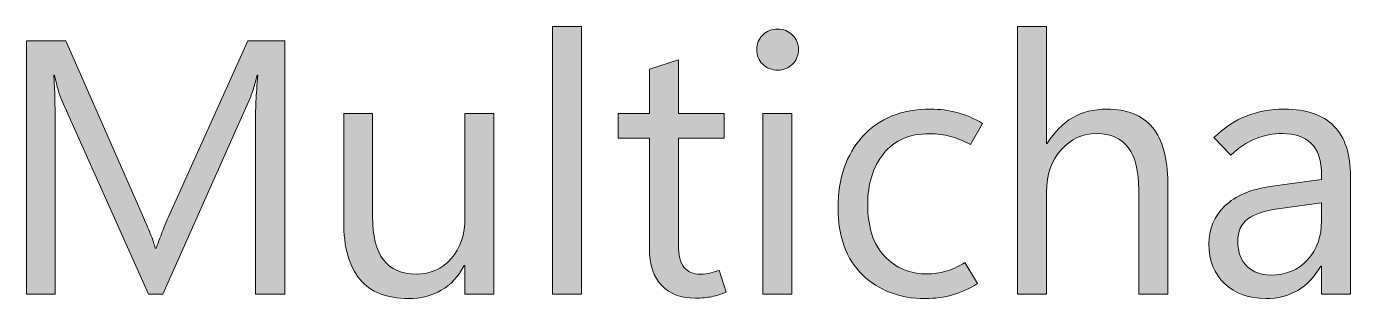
# Model space of a CAD drawing. Header units: millimetres. Extents: x 12 to 165, y -99 to -5.
# Drawn here: x 11.53 to 59.09, y -60.3 to -50.53 of the extents above; entities that cross this region are included whole.
import ezdxf

# ---------------------------------------------------------------- set-up
doc = ezdxf.new("R2010")
doc.units = ezdxf.units.MM
doc.header["$MEASUREMENT"] = 0
doc.layers.add('Layer 1', color=7, linetype='Continuous', lineweight=0)

# ---------------------------------------------------------------- blocks, each defined once
blk = doc.blocks.new('Block_1')
at = {"layer": 'Layer 1', "true_color": 0x231f20, "transparency": 33554687}
h = blk.add_hatch(color=250, dxfattribs=at)
h.dxf.hatch_style = 2
edge = h.paths.add_edge_path()
edge.add_spline(control_points=[(30.42, -60.15), (30.42, -60.15), (30.42, -50.526), (30.42, -50.526), (30.42, -50.526), (31.461, -50.526), (31.461, -50.526), (31.461, -50.526), (31.461, -60.15), (31.461, -60.15), (31.461, -60.15), (30.42, -60.15), (30.42, -60.15)], knot_values=[0, 0, 0, 0, 1, 1, 1, 2, 2, 2, 3, 3, 3, 4, 4, 4, 4], degree=3, periodic=0)
h = blk.add_hatch(color=250, dxfattribs=at)
h.dxf.hatch_style = 2
edge = h.paths.add_edge_path()
edge.add_spline(control_points=[(39.015, -60.15), (39.015, -60.15), (37.973, -60.15), (37.973, -60.15), (37.973, -60.15), (37.973, -53.65), (37.973, -53.65), (37.973, -53.65), (39.015, -53.65), (39.015, -53.65), (39.015, -53.65), (39.015, -60.15), (39.015, -60.15)], knot_values=[0, 0, 0, 0, 1, 1, 1, 2, 2, 2, 3, 3, 3, 4, 4, 4, 4], degree=3, periodic=0)
edge = h.paths.add_edge_path()
edge.add_spline(control_points=[(38.507, -52.094), (38.295, -52.094), (38.117, -52.024), (37.973, -51.882), (37.83, -51.74), (37.758, -51.566), (37.758, -51.358), (37.758, -51.151), (37.83, -50.976), (37.973, -50.834), (38.117, -50.693), (38.295, -50.622), (38.507, -50.622), (38.718, -50.622), (38.896, -50.693), (39.04, -50.834), (39.184, -50.976), (39.256, -51.151), (39.256, -51.358), (39.256, -51.566), (39.184, -51.74), (39.04, -51.882), (38.896, -52.024), (38.718, -52.094), (38.507, -52.094)], knot_values=[0, 0, 0, 0, 1, 1, 1, 2, 2, 2, 3, 3, 3, 4, 4, 4, 5, 5, 5, 6, 6, 6, 7, 7, 7, 8, 8, 8, 8], degree=3, periodic=0)
h = blk.add_hatch(color=250, dxfattribs=at)
h.dxf.hatch_style = 2
edge = h.paths.add_edge_path()
edge.add_spline(control_points=[(52.522, -60.15), (52.522, -60.15), (51.481, -60.15), (51.481, -60.15), (51.481, -60.15), (51.481, -56.404), (51.481, -56.404), (51.481, -55.728), (51.355, -55.22), (51.104, -54.881), (50.852, -54.543), (50.474, -54.373), (49.97, -54.373), (49.463, -54.373), (49.035, -54.569), (48.688, -54.96), (48.341, -55.352), (48.168, -55.854), (48.168, -56.468), (48.168, -56.468), (48.168, -60.15), (48.168, -60.15), (48.168, -60.15), (47.127, -60.15), (47.127, -60.15), (47.127, -60.15), (47.127, -50.526), (47.127, -50.526), (47.127, -50.526), (48.168, -50.526), (48.168, -50.526), (48.168, -50.526), (48.168, -54.729), (48.168, -54.729), (48.168, -54.729), (48.193, -54.729), (48.193, -54.729), (48.443, -54.318), (48.745, -54.01), (49.101, -53.805), (49.456, -53.6), (49.865, -53.497), (50.326, -53.497), (51.058, -53.497), (51.607, -53.717), (51.973, -54.158), (52.339, -54.598), (52.522, -55.26), (52.522, -56.144), (52.522, -56.144), (52.522, -60.15), (52.522, -60.15)], knot_values=[0, 0, 0, 0, 1, 1, 1, 2, 2, 2, 3, 3, 3, 4, 4, 4, 5, 5, 5, 6, 6, 6, 7, 7, 7, 8, 8, 8, 9, 9, 9, 10, 10, 10, 11, 11, 11, 12, 12, 12, 13, 13, 13, 14, 14, 14, 15, 15, 15, 16, 16, 16, 17, 17, 17, 17], degree=3, periodic=0)
h = blk.add_hatch(color=250, dxfattribs=at)
h.dxf.hatch_style = 2
edge = h.paths.add_edge_path()
edge.add_spline(control_points=[(20.809, -60.15), (20.809, -60.15), (19.749, -60.15), (19.749, -60.15), (19.749, -60.15), (19.749, -54.043), (19.749, -54.043), (19.749, -53.802), (19.757, -53.533), (19.771, -53.237), (19.786, -52.941), (19.808, -52.619), (19.838, -52.272), (19.838, -52.272), (19.813, -52.272), (19.813, -52.272), (19.762, -52.475), (19.714, -52.651), (19.67, -52.799), (19.626, -52.947), (19.582, -53.065), (19.54, -53.154), (19.54, -53.154), (16.429, -60.15), (16.429, -60.15), (16.429, -60.15), (15.909, -60.15), (15.909, -60.15), (15.909, -60.15), (12.805, -53.205), (12.805, -53.205), (12.763, -53.104), (12.718, -52.975), (12.672, -52.818), (12.625, -52.662), (12.578, -52.479), (12.532, -52.272), (12.532, -52.272), (12.507, -52.272), (12.507, -52.272), (12.523, -52.454), (12.536, -52.693), (12.545, -52.989), (12.553, -53.286), (12.557, -53.641), (12.557, -54.056), (12.557, -54.056), (12.557, -60.15), (12.557, -60.15), (12.557, -60.15), (11.529, -60.15), (11.529, -60.15), (11.529, -60.15), (11.529, -51.047), (11.529, -51.047), (11.529, -51.047), (12.938, -51.047), (12.938, -51.047), (12.938, -51.047), (15.731, -57.395), (15.731, -57.395), (15.841, -57.636), (15.931, -57.848), (16.001, -58.03), (16.071, -58.211), (16.12, -58.364), (16.15, -58.487), (16.15, -58.487), (16.188, -58.487), (16.188, -58.487), (16.281, -58.237), (16.364, -58.019), (16.436, -57.833), (16.508, -57.646), (16.571, -57.492), (16.626, -57.369), (16.626, -57.369), (19.476, -51.047), (19.476, -51.047), (19.476, -51.047), (20.809, -51.047), (20.809, -51.047), (20.809, -51.047), (20.809, -60.15), (20.809, -60.15)], knot_values=[0, 0, 0, 0, 1, 1, 1, 2, 2, 2, 3, 3, 3, 4, 4, 4, 5, 5, 5, 6, 6, 6, 7, 7, 7, 8, 8, 8, 9, 9, 9, 10, 10, 10, 11, 11, 11, 12, 12, 12, 13, 13, 13, 14, 14, 14, 15, 15, 15, 16, 16, 16, 17, 17, 17, 18, 18, 18, 19, 19, 19, 20, 20, 20, 21, 21, 21, 22, 22, 22, 23, 23, 23, 24, 24, 24, 25, 25, 25, 26, 26, 26, 27, 27, 27, 28, 28, 28, 28], degree=3, periodic=0)
h = blk.add_hatch(color=250, dxfattribs=at)
h.dxf.hatch_style = 2
edge = h.paths.add_edge_path()
edge.add_spline(control_points=[(36.666, -60.074), (36.488, -60.146), (36.314, -60.199), (36.142, -60.235), (35.971, -60.271), (35.777, -60.289), (35.561, -60.289), (35.045, -60.289), (34.64, -60.138), (34.346, -59.835), (34.052, -59.533), (33.905, -59.085), (33.905, -58.493), (33.905, -58.493), (33.905, -54.538), (33.905, -54.538), (33.905, -54.538), (32.787, -54.538), (32.787, -54.538), (32.787, -54.538), (32.787, -53.65), (32.787, -53.65), (32.787, -53.65), (33.905, -53.65), (33.905, -53.65), (33.905, -53.65), (33.905, -52.063), (33.905, -52.063), (33.905, -52.063), (34.946, -51.726), (34.946, -51.726), (34.946, -51.726), (34.946, -53.65), (34.946, -53.65), (34.946, -53.65), (36.583, -53.65), (36.583, -53.65), (36.583, -53.65), (36.583, -54.538), (36.583, -54.538), (36.583, -54.538), (34.946, -54.538), (34.946, -54.538), (34.946, -54.538), (34.946, -58.372), (34.946, -58.372), (34.946, -58.745), (35.012, -59.013), (35.145, -59.178), (35.279, -59.343), (35.479, -59.426), (35.745, -59.426), (35.872, -59.426), (35.995, -59.411), (36.114, -59.382), (36.232, -59.352), (36.331, -59.318), (36.412, -59.28), (36.412, -59.28), (36.666, -60.074), (36.666, -60.074)], knot_values=[0, 0, 0, 0, 1, 1, 1, 2, 2, 2, 3, 3, 3, 4, 4, 4, 5, 5, 5, 6, 6, 6, 7, 7, 7, 8, 8, 8, 9, 9, 9, 10, 10, 10, 11, 11, 11, 12, 12, 12, 13, 13, 13, 14, 14, 14, 15, 15, 15, 16, 16, 16, 17, 17, 17, 18, 18, 18, 19, 19, 19, 20, 20, 20, 20], degree=3, periodic=0)
h = blk.add_hatch(color=250, dxfattribs=at)
h.dxf.hatch_style = 2
edge = h.paths.add_edge_path()
edge.add_spline(control_points=[(28.319, -60.15), (28.319, -60.15), (27.278, -60.15), (27.278, -60.15), (27.278, -60.15), (27.278, -59.121), (27.278, -59.121), (27.278, -59.121), (27.252, -59.121), (27.252, -59.121), (27.036, -59.515), (26.761, -59.81), (26.427, -60.007), (26.093, -60.204), (25.699, -60.302), (25.246, -60.302), (24.472, -60.302), (23.891, -60.071), (23.504, -59.61), (23.117, -59.149), (22.923, -58.457), (22.923, -57.534), (22.923, -57.534), (22.923, -53.65), (22.923, -53.65), (22.923, -53.65), (23.958, -53.65), (23.958, -53.65), (23.958, -53.65), (23.958, -57.369), (23.958, -57.369), (23.958, -58.055), (24.089, -58.569), (24.351, -58.912), (24.614, -59.255), (25.007, -59.426), (25.532, -59.426), (26.04, -59.426), (26.458, -59.239), (26.786, -58.864), (27.113, -58.49), (27.278, -58), (27.278, -57.395), (27.278, -57.395), (27.278, -53.65), (27.278, -53.65), (27.278, -53.65), (28.319, -53.65), (28.319, -53.65), (28.319, -53.65), (28.319, -60.15), (28.319, -60.15)], knot_values=[0, 0, 0, 0, 1, 1, 1, 2, 2, 2, 3, 3, 3, 4, 4, 4, 5, 5, 5, 6, 6, 6, 7, 7, 7, 8, 8, 8, 9, 9, 9, 10, 10, 10, 11, 11, 11, 12, 12, 12, 13, 13, 13, 14, 14, 14, 15, 15, 15, 16, 16, 16, 17, 17, 17, 17], degree=3, periodic=0)
h = blk.add_hatch(color=250, dxfattribs=at)
h.dxf.hatch_style = 2
edge = h.paths.add_edge_path()
edge.add_spline(control_points=[(45.692, -59.762), (45.392, -59.949), (45.091, -60.085), (44.791, -60.172), (44.49, -60.259), (44.163, -60.302), (43.807, -60.302), (42.893, -60.302), (42.143, -60.018), (41.557, -59.451), (40.971, -58.884), (40.678, -58.08), (40.678, -57.039), (40.678, -55.981), (40.973, -55.127), (41.563, -54.475), (42.153, -53.823), (42.965, -53.497), (43.997, -53.497), (44.332, -53.497), (44.65, -53.537), (44.953, -53.618), (45.255, -53.698), (45.561, -53.83), (45.87, -54.012), (45.87, -54.012), (45.432, -54.773), (45.432, -54.773), (45.191, -54.638), (44.954, -54.538), (44.721, -54.475), (44.488, -54.411), (44.234, -54.379), (43.959, -54.379), (43.244, -54.379), (42.696, -54.619), (42.315, -55.097), (41.934, -55.575), (41.744, -56.182), (41.744, -56.919), (41.744, -57.731), (41.944, -58.351), (42.344, -58.778), (42.744, -59.206), (43.261, -59.42), (43.896, -59.42), (44.103, -59.42), (44.32, -59.387), (44.546, -59.321), (44.773, -59.256), (45, -59.153), (45.229, -59.013), (45.229, -59.013), (45.692, -59.762), (45.692, -59.762)], knot_values=[0, 0, 0, 0, 1, 1, 1, 2, 2, 2, 3, 3, 3, 4, 4, 4, 5, 5, 5, 6, 6, 6, 7, 7, 7, 8, 8, 8, 9, 9, 9, 10, 10, 10, 11, 11, 11, 12, 12, 12, 13, 13, 13, 14, 14, 14, 15, 15, 15, 16, 16, 16, 17, 17, 17, 18, 18, 18, 18], degree=3, periodic=0)
h = blk.add_hatch(color=250, dxfattribs=at)
h.dxf.hatch_style = 2
edge = h.paths.add_edge_path()
edge.add_spline(control_points=[(58.045, -57.509), (58.045, -57.509), (58.045, -56.862), (58.045, -56.862), (58.045, -56.862), (56.477, -57.077), (56.477, -57.077), (55.999, -57.145), (55.639, -57.266), (55.398, -57.439), (55.156, -57.613), (55.036, -57.886), (55.036, -58.258), (55.036, -58.648), (55.149, -58.945), (55.376, -59.15), (55.602, -59.355), (55.878, -59.458), (56.204, -59.458), (56.767, -59.458), (57.214, -59.274), (57.546, -58.906), (57.879, -58.537), (58.045, -58.072), (58.045, -57.509)], knot_values=[0, 0, 0, 0, 1, 1, 1, 2, 2, 2, 3, 3, 3, 4, 4, 4, 5, 5, 5, 6, 6, 6, 7, 7, 7, 8, 8, 8, 8], degree=3, periodic=0)
edge = h.paths.add_edge_path()
edge.add_spline(control_points=[(59.086, -60.15), (59.086, -60.15), (58.045, -60.15), (58.045, -60.15), (58.045, -60.15), (58.045, -59.134), (58.045, -59.134), (58.045, -59.134), (58.019, -59.134), (58.019, -59.134), (57.795, -59.523), (57.519, -59.815), (57.191, -60.01), (56.863, -60.204), (56.481, -60.302), (56.045, -60.302), (55.436, -60.302), (54.943, -60.124), (54.566, -59.769), (54.189, -59.413), (54.001, -58.941), (54.001, -58.353), (54.001, -57.799), (54.192, -57.34), (54.573, -56.976), (54.953, -56.612), (55.493, -56.379), (56.191, -56.278), (56.191, -56.278), (58.045, -56.03), (58.045, -56.03), (58.045, -56.03), (58.045, -55.884), (58.045, -55.884), (58.045, -55.338), (57.918, -54.95), (57.664, -54.719), (57.41, -54.489), (57.071, -54.373), (56.648, -54.373), (56.31, -54.373), (55.984, -54.437), (55.671, -54.564), (55.358, -54.691), (55.063, -54.885), (54.788, -55.148), (54.788, -55.148), (54.179, -54.519), (54.179, -54.519), (54.543, -54.168), (54.93, -53.91), (55.341, -53.745), (55.751, -53.58), (56.208, -53.497), (56.712, -53.497), (57.499, -53.497), (58.091, -53.699), (58.489, -54.104), (58.887, -54.508), (59.086, -55.114), (59.086, -55.922), (59.086, -55.922), (59.086, -60.15), (59.086, -60.15)], knot_values=[0, 0, 0, 0, 1, 1, 1, 2, 2, 2, 3, 3, 3, 4, 4, 4, 5, 5, 5, 6, 6, 6, 7, 7, 7, 8, 8, 8, 9, 9, 9, 10, 10, 10, 11, 11, 11, 12, 12, 12, 13, 13, 13, 14, 14, 14, 15, 15, 15, 16, 16, 16, 17, 17, 17, 18, 18, 18, 19, 19, 19, 20, 20, 20, 21, 21, 21, 21], degree=3, periodic=0)
at = {"layer": 'Layer 1'}
for points, knots in [([(30.42, -60.15), (30.42, -60.15), (30.42, -50.526), (30.42, -50.526), (30.42, -50.526), (31.461, -50.526), (31.461, -50.526), (31.461, -50.526), (31.461, -60.15), (31.461, -60.15), (31.461, -60.15), (30.42, -60.15), (30.42, -60.15)], [0, 0, 0, 0, 1, 1, 1, 2, 2, 2, 3, 3, 3, 4, 4, 4, 4]), ([(38.507, -52.094), (38.295, -52.094), (38.117, -52.024), (37.973, -51.882), (37.83, -51.74), (37.758, -51.566), (37.758, -51.358), (37.758, -51.151), (37.83, -50.976), (37.973, -50.834), (38.117, -50.693), (38.295, -50.622), (38.507, -50.622), (38.718, -50.622), (38.896, -50.693), (39.04, -50.834), (39.184, -50.976), (39.256, -51.151), (39.256, -51.358), (39.256, -51.566), (39.184, -51.74), (39.04, -51.882), (38.896, -52.024), (38.718, -52.094), (38.507, -52.094)], [0, 0, 0, 0, 1, 1, 1, 2, 2, 2, 3, 3, 3, 4, 4, 4, 5, 5, 5, 6, 6, 6, 7, 7, 7, 8, 8, 8, 8]), ([(52.522, -60.15), (52.522, -60.15), (51.481, -60.15), (51.481, -60.15), (51.481, -60.15), (51.481, -56.404), (51.481, -56.404), (51.481, -55.728), (51.355, -55.22), (51.104, -54.881), (50.852, -54.543), (50.474, -54.373), (49.97, -54.373), (49.463, -54.373), (49.035, -54.569), (48.688, -54.96), (48.341, -55.352), (48.168, -55.854), (48.168, -56.468), (48.168, -56.468), (48.168, -60.15), (48.168, -60.15), (48.168, -60.15), (47.127, -60.15), (47.127, -60.15), (47.127, -60.15), (47.127, -50.526), (47.127, -50.526), (47.127, -50.526), (48.168, -50.526), (48.168, -50.526), (48.168, -50.526), (48.168, -54.729), (48.168, -54.729), (48.168, -54.729), (48.193, -54.729), (48.193, -54.729), (48.443, -54.318), (48.745, -54.01), (49.101, -53.805), (49.456, -53.6), (49.865, -53.497), (50.326, -53.497), (51.058, -53.497), (51.607, -53.717), (51.973, -54.158), (52.339, -54.598), (52.522, -55.26), (52.522, -56.144), (52.522, -56.144), (52.522, -60.15), (52.522, -60.15)], [0, 0, 0, 0, 1, 1, 1, 2, 2, 2, 3, 3, 3, 4, 4, 4, 5, 5, 5, 6, 6, 6, 7, 7, 7, 8, 8, 8, 9, 9, 9, 10, 10, 10, 11, 11, 11, 12, 12, 12, 13, 13, 13, 14, 14, 14, 15, 15, 15, 16, 16, 16, 17, 17, 17, 17]), ([(20.809, -60.15), (20.809, -60.15), (19.749, -60.15), (19.749, -60.15), (19.749, -60.15), (19.749, -54.043), (19.749, -54.043), (19.749, -53.802), (19.757, -53.533), (19.771, -53.237), (19.786, -52.941), (19.808, -52.619), (19.838, -52.272), (19.838, -52.272), (19.813, -52.272), (19.813, -52.272), (19.762, -52.475), (19.714, -52.651), (19.67, -52.799), (19.626, -52.947), (19.582, -53.065), (19.54, -53.154), (19.54, -53.154), (16.429, -60.15), (16.429, -60.15), (16.429, -60.15), (15.909, -60.15), (15.909, -60.15), (15.909, -60.15), (12.805, -53.205), (12.805, -53.205), (12.763, -53.104), (12.718, -52.975), (12.672, -52.818), (12.625, -52.662), (12.578, -52.479), (12.532, -52.272), (12.532, -52.272), (12.507, -52.272), (12.507, -52.272), (12.523, -52.454), (12.536, -52.693), (12.545, -52.989), (12.553, -53.286), (12.557, -53.641), (12.557, -54.056), (12.557, -54.056), (12.557, -60.15), (12.557, -60.15), (12.557, -60.15), (11.529, -60.15), (11.529, -60.15), (11.529, -60.15), (11.529, -51.047), (11.529, -51.047), (11.529, -51.047), (12.938, -51.047), (12.938, -51.047), (12.938, -51.047), (15.731, -57.395), (15.731, -57.395), (15.841, -57.636), (15.931, -57.848), (16.001, -58.03), (16.071, -58.211), (16.12, -58.364), (16.15, -58.487), (16.15, -58.487), (16.188, -58.487), (16.188, -58.487), (16.281, -58.237), (16.364, -58.019), (16.436, -57.833), (16.508, -57.646), (16.571, -57.492), (16.626, -57.369), (16.626, -57.369), (19.476, -51.047), (19.476, -51.047), (19.476, -51.047), (20.809, -51.047), (20.809, -51.047), (20.809, -51.047), (20.809, -60.15), (20.809, -60.15)], [0, 0, 0, 0, 1, 1, 1, 2, 2, 2, 3, 3, 3, 4, 4, 4, 5, 5, 5, 6, 6, 6, 7, 7, 7, 8, 8, 8, 9, 9, 9, 10, 10, 10, 11, 11, 11, 12, 12, 12, 13, 13, 13, 14, 14, 14, 15, 15, 15, 16, 16, 16, 17, 17, 17, 18, 18, 18, 19, 19, 19, 20, 20, 20, 21, 21, 21, 22, 22, 22, 23, 23, 23, 24, 24, 24, 25, 25, 25, 26, 26, 26, 27, 27, 27, 28, 28, 28, 28]), ([(36.666, -60.074), (36.488, -60.146), (36.314, -60.199), (36.142, -60.235), (35.971, -60.271), (35.777, -60.289), (35.561, -60.289), (35.045, -60.289), (34.64, -60.138), (34.346, -59.835), (34.052, -59.533), (33.905, -59.085), (33.905, -58.493), (33.905, -58.493), (33.905, -54.538), (33.905, -54.538), (33.905, -54.538), (32.787, -54.538), (32.787, -54.538), (32.787, -54.538), (32.787, -53.65), (32.787, -53.65), (32.787, -53.65), (33.905, -53.65), (33.905, -53.65), (33.905, -53.65), (33.905, -52.063), (33.905, -52.063), (33.905, -52.063), (34.946, -51.726), (34.946, -51.726), (34.946, -51.726), (34.946, -53.65), (34.946, -53.65), (34.946, -53.65), (36.583, -53.65), (36.583, -53.65), (36.583, -53.65), (36.583, -54.538), (36.583, -54.538), (36.583, -54.538), (34.946, -54.538), (34.946, -54.538), (34.946, -54.538), (34.946, -58.372), (34.946, -58.372), (34.946, -58.745), (35.012, -59.013), (35.145, -59.178), (35.279, -59.343), (35.479, -59.426), (35.745, -59.426), (35.872, -59.426), (35.995, -59.411), (36.114, -59.382), (36.232, -59.352), (36.331, -59.318), (36.412, -59.28), (36.412, -59.28), (36.666, -60.074), (36.666, -60.074)], [0, 0, 0, 0, 1, 1, 1, 2, 2, 2, 3, 3, 3, 4, 4, 4, 5, 5, 5, 6, 6, 6, 7, 7, 7, 8, 8, 8, 9, 9, 9, 10, 10, 10, 11, 11, 11, 12, 12, 12, 13, 13, 13, 14, 14, 14, 15, 15, 15, 16, 16, 16, 17, 17, 17, 18, 18, 18, 19, 19, 19, 20, 20, 20, 20]), ([(28.319, -60.15), (28.319, -60.15), (27.278, -60.15), (27.278, -60.15), (27.278, -60.15), (27.278, -59.121), (27.278, -59.121), (27.278, -59.121), (27.252, -59.121), (27.252, -59.121), (27.036, -59.515), (26.761, -59.81), (26.427, -60.007), (26.093, -60.204), (25.699, -60.302), (25.246, -60.302), (24.472, -60.302), (23.891, -60.071), (23.504, -59.61), (23.117, -59.149), (22.923, -58.457), (22.923, -57.534), (22.923, -57.534), (22.923, -53.65), (22.923, -53.65), (22.923, -53.65), (23.958, -53.65), (23.958, -53.65), (23.958, -53.65), (23.958, -57.369), (23.958, -57.369), (23.958, -58.055), (24.089, -58.569), (24.351, -58.912), (24.614, -59.255), (25.007, -59.426), (25.532, -59.426), (26.04, -59.426), (26.458, -59.239), (26.786, -58.864), (27.113, -58.49), (27.278, -58), (27.278, -57.395), (27.278, -57.395), (27.278, -53.65), (27.278, -53.65), (27.278, -53.65), (28.319, -53.65), (28.319, -53.65), (28.319, -53.65), (28.319, -60.15), (28.319, -60.15)], [0, 0, 0, 0, 1, 1, 1, 2, 2, 2, 3, 3, 3, 4, 4, 4, 5, 5, 5, 6, 6, 6, 7, 7, 7, 8, 8, 8, 9, 9, 9, 10, 10, 10, 11, 11, 11, 12, 12, 12, 13, 13, 13, 14, 14, 14, 15, 15, 15, 16, 16, 16, 17, 17, 17, 17]), ([(39.015, -60.15), (39.015, -60.15), (37.973, -60.15), (37.973, -60.15), (37.973, -60.15), (37.973, -53.65), (37.973, -53.65), (37.973, -53.65), (39.015, -53.65), (39.015, -53.65), (39.015, -53.65), (39.015, -60.15), (39.015, -60.15)], [0, 0, 0, 0, 1, 1, 1, 2, 2, 2, 3, 3, 3, 4, 4, 4, 4]), ([(45.692, -59.762), (45.392, -59.949), (45.091, -60.085), (44.791, -60.172), (44.49, -60.259), (44.163, -60.302), (43.807, -60.302), (42.893, -60.302), (42.143, -60.018), (41.557, -59.451), (40.971, -58.884), (40.678, -58.08), (40.678, -57.039), (40.678, -55.981), (40.973, -55.127), (41.563, -54.475), (42.153, -53.823), (42.965, -53.497), (43.997, -53.497), (44.332, -53.497), (44.65, -53.537), (44.953, -53.618), (45.255, -53.698), (45.561, -53.83), (45.87, -54.012), (45.87, -54.012), (45.432, -54.773), (45.432, -54.773), (45.191, -54.638), (44.954, -54.538), (44.721, -54.475), (44.488, -54.411), (44.234, -54.379), (43.959, -54.379), (43.244, -54.379), (42.696, -54.619), (42.315, -55.097), (41.934, -55.575), (41.744, -56.182), (41.744, -56.919), (41.744, -57.731), (41.944, -58.351), (42.344, -58.778), (42.744, -59.206), (43.261, -59.42), (43.896, -59.42), (44.103, -59.42), (44.32, -59.387), (44.546, -59.321), (44.773, -59.256), (45, -59.153), (45.229, -59.013), (45.229, -59.013), (45.692, -59.762), (45.692, -59.762)], [0, 0, 0, 0, 1, 1, 1, 2, 2, 2, 3, 3, 3, 4, 4, 4, 5, 5, 5, 6, 6, 6, 7, 7, 7, 8, 8, 8, 9, 9, 9, 10, 10, 10, 11, 11, 11, 12, 12, 12, 13, 13, 13, 14, 14, 14, 15, 15, 15, 16, 16, 16, 17, 17, 17, 18, 18, 18, 18]), ([(59.086, -60.15), (59.086, -60.15), (58.045, -60.15), (58.045, -60.15), (58.045, -60.15), (58.045, -59.134), (58.045, -59.134), (58.045, -59.134), (58.019, -59.134), (58.019, -59.134), (57.795, -59.523), (57.519, -59.815), (57.191, -60.01), (56.863, -60.204), (56.481, -60.302), (56.045, -60.302), (55.436, -60.302), (54.943, -60.124), (54.566, -59.769), (54.189, -59.413), (54.001, -58.941), (54.001, -58.353), (54.001, -57.799), (54.192, -57.34), (54.573, -56.976), (54.953, -56.612), (55.493, -56.379), (56.191, -56.278), (56.191, -56.278), (58.045, -56.03), (58.045, -56.03), (58.045, -56.03), (58.045, -55.884), (58.045, -55.884), (58.045, -55.338), (57.918, -54.95), (57.664, -54.719), (57.41, -54.489), (57.071, -54.373), (56.648, -54.373), (56.31, -54.373), (55.984, -54.437), (55.671, -54.564), (55.358, -54.691), (55.063, -54.885), (54.788, -55.148), (54.788, -55.148), (54.179, -54.519), (54.179, -54.519), (54.543, -54.168), (54.93, -53.91), (55.341, -53.745), (55.751, -53.58), (56.208, -53.497), (56.712, -53.497), (57.499, -53.497), (58.091, -53.699), (58.489, -54.104), (58.887, -54.508), (59.086, -55.114), (59.086, -55.922), (59.086, -55.922), (59.086, -60.15), (59.086, -60.15)], [0, 0, 0, 0, 1, 1, 1, 2, 2, 2, 3, 3, 3, 4, 4, 4, 5, 5, 5, 6, 6, 6, 7, 7, 7, 8, 8, 8, 9, 9, 9, 10, 10, 10, 11, 11, 11, 12, 12, 12, 13, 13, 13, 14, 14, 14, 15, 15, 15, 16, 16, 16, 17, 17, 17, 18, 18, 18, 19, 19, 19, 20, 20, 20, 21, 21, 21, 21]), ([(58.045, -57.509), (58.045, -57.509), (58.045, -56.862), (58.045, -56.862), (58.045, -56.862), (56.477, -57.077), (56.477, -57.077), (55.999, -57.145), (55.639, -57.266), (55.398, -57.439), (55.156, -57.613), (55.036, -57.886), (55.036, -58.258), (55.036, -58.648), (55.149, -58.945), (55.376, -59.15), (55.602, -59.355), (55.878, -59.458), (56.204, -59.458), (56.767, -59.458), (57.214, -59.274), (57.546, -58.906), (57.879, -58.537), (58.045, -58.072), (58.045, -57.509)], [0, 0, 0, 0, 1, 1, 1, 2, 2, 2, 3, 3, 3, 4, 4, 4, 5, 5, 5, 6, 6, 6, 7, 7, 7, 8, 8, 8, 8])]:
    blk.add_open_spline(points, degree=3, knots=knots, dxfattribs=at)
blk = doc.blocks.new('Block_0')
at = {"layer": 'Layer 1'}
blk.add_blockref('Block_1', (0, 0), dxfattribs=at)

msp = doc.modelspace()

# ---------------------------------------------------------------- block references
at = {"layer": 'Layer 1'}
msp.add_blockref('Block_0', (0, 0), dxfattribs=at)

doc.saveas('drawing.dxf')
